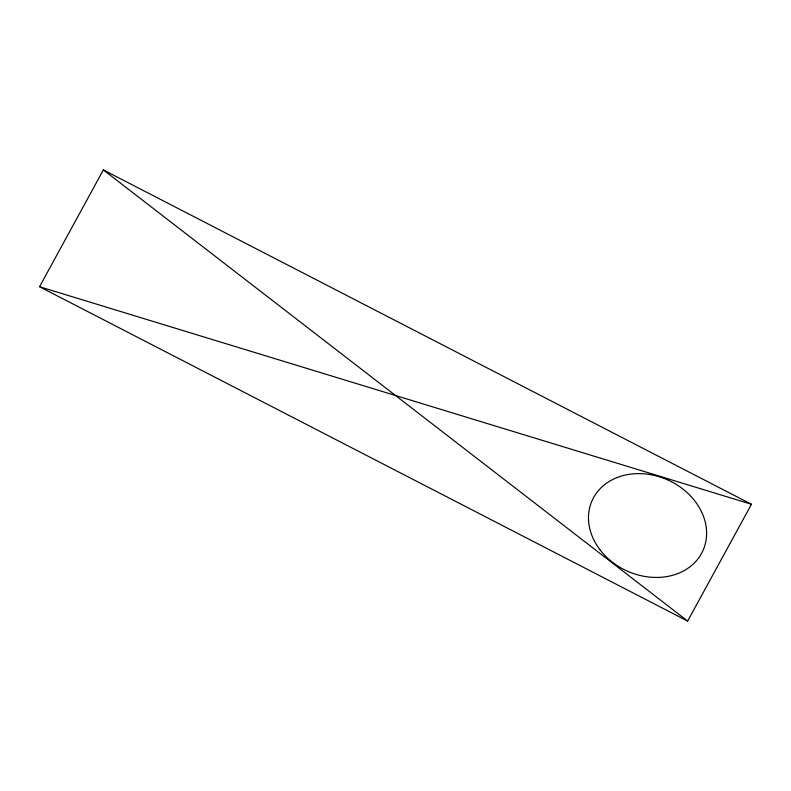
<?xml version="1.0" encoding="UTF-8"?>
<svg xmlns="http://www.w3.org/2000/svg" width="791" height="791" viewBox="0 0 791 791"><rect width="100%" height="100%" fill="white"/><g stroke="black" fill="none" stroke-linecap="round" stroke-linejoin="round"><path stroke-width="1.19" d="M39.55 286.728L103.354 169.917L751.45 504.272L687.646 621.083L39.55 286.728L751.45 504.272M103.354 169.917L687.646 621.083M599.815 549.537A60.808 49.873 24.5 0 0 701.548 553.393A60.808 49.873 24.5 0 0 641.254 473.661A60.808 49.873 24.5 0 0 599.815 549.537"/></g></svg>
